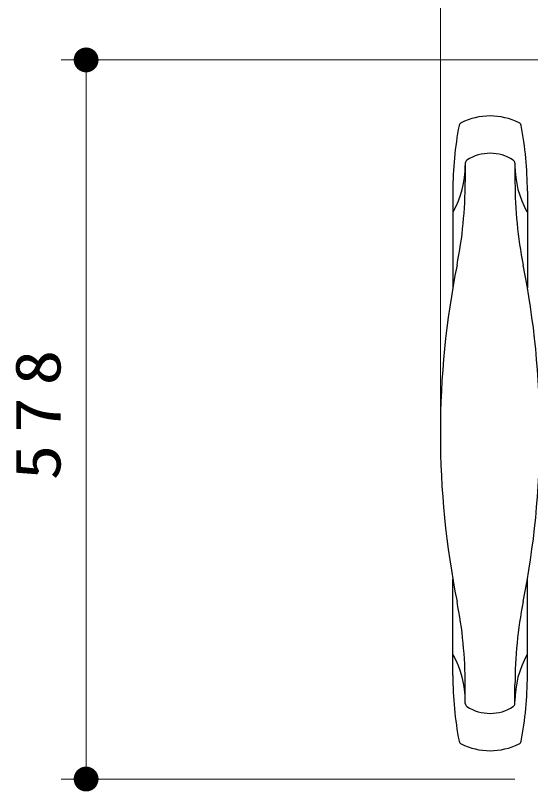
# Model space of a CAD drawing. Units: millimetres on the paper, scale 1:20. Extents: x -385 to 0, y 0 to 267.
# Drawn here: x -309.27 to -288.55, y 195.93 to 227.12 of the extents above; entities that cross this region are included whole.
import ezdxf

# ---------------------------------------------------------------- set-up
doc = ezdxf.new("R2010")
doc.units = ezdxf.units.MM
doc.layers.add('1_20', color=7, linetype='Continuous', lineweight=25)
doc.styles.add('ＭＳ ゴシック', font='')
doc.styles.get('ＭＳ ゴシック').set_extended_font_data('MS Gothic')

# ---------------------------------------------------------------- blocks, each defined once
blk = doc.blocks.new('filled_dot')
at = {"color": 0, "linetype": 'Continuous', "lineweight": -2, "const_width": 1.25}
blk.add_lwpolyline([(-0.625, 0, 1), (0.625, 0, 1)], format="xyb", close=True, dxfattribs=at)

msp = doc.modelspace()

# ---------------------------------------------------------------- linework, layer by layer
at = {"layer": '1_20', "lineweight": 13}
for p, q in [((-292.175, 211.329), (-292.175, 256.337)), ((-281.925, 225.337), (-307.425, 225.337)), ((-306.425, 196.434), (-306.425, 225.337)), ((-289.175, 196.434), (-307.425, 196.434))]:
    msp.add_line(p, q, dxfattribs=at)
at = {"layer": '1_20', "color": 4}
for p, q in [((-291.175, 221.185), (-291.175, 220.44)), ((-289.175, 221.185), (-289.175, 220.44)), ((-291.675, 220.068), (-291.675, 216.183)), ((-288.675, 220.068), (-288.675, 216.183)), ((-291.675, 200.59), (-291.675, 204.474)), ((-288.675, 200.59), (-288.675, 204.474)), ((-291.175, 199.472), (-291.175, 200.217)), ((-289.175, 199.472), (-289.175, 200.217))]:
    msp.add_line(p, q, dxfattribs=at)
for centre, radius, start, end in [((-290.175, 220.434), 2.649, 63.8827, 116.1173), ((-277.773, 220.068), 13.902, 169.0583, 180), ((-291.275, 222.678), 0.15, 116.1173, 169.0583), ((-289.075, 222.678), 0.15, 10.9417, 63.8827), ((-302.577, 220.068), 13.902, 0, 10.9417), ((-290.175, 219.865), 1.72, 57.2209, 122.7791), ((-291.025, 221.185), 0.15, 122.7791, 180), ((-289.325, 221.185), 0.15, 0, 57.2209), ((-294.98, 221.089), 3.805, 330.8771, 0), ((-285.37, 221.089), 3.805, 180, 209.1229), ((-308.273, 220.44), 17.098, 348.7042, 0), ((-272.076, 220.44), 17.098, 180, 191.2958), ((-257.649, 210.329), 34.526, 168.7042, 191.2958), ((-322.7, 210.329), 34.526, 348.7042, 11.2958), ((-308.273, 200.217), 17.098, 0, 11.2958), ((-272.076, 200.217), 17.098, 168.7042, 180), ((-294.98, 199.568), 3.805, 0, 29.1229), ((-285.37, 199.568), 3.805, 150.8771, 180), ((-277.773, 200.59), 13.902, 180, 190.9417), ((-302.577, 200.59), 13.902, 349.0583, 0), ((-291.025, 199.472), 0.15, 180, 237.2209), ((-290.175, 200.792), 1.72, 237.2209, 302.7791), ((-289.325, 199.472), 0.15, 302.7791, 0), ((-291.275, 197.979), 0.15, 190.9417, 243.8827), ((-290.175, 200.223), 2.649, 243.8827, 296.1173), ((-289.075, 197.979), 0.15, 296.1173, 349.0583)]:
    msp.add_arc(centre, radius, start, end, dxfattribs=at)

# ---------------------------------------------------------------- block references
at = {"layer": '1_20', "lineweight": 13, "xscale": 0.4, "yscale": 0.4}
for p, rotation in [((-306.425, 225.337), 270), ((-306.425, 196.434), 90)]:
    msp.add_blockref('filled_dot', p, dxfattribs=dict(at, rotation=rotation))

# ---------------------------------------------------------------- texts
at = {"layer": '1_20', "insert": (-307.425, 211.302), "char_height": 1.833, "attachment_point": 8, "rotation": 90, "style": 'ＭＳ ゴシック'}
msp.add_mtext('\\T1.33;\\W1.15;578', dxfattribs=at)

doc.saveas('drawing.dxf')
